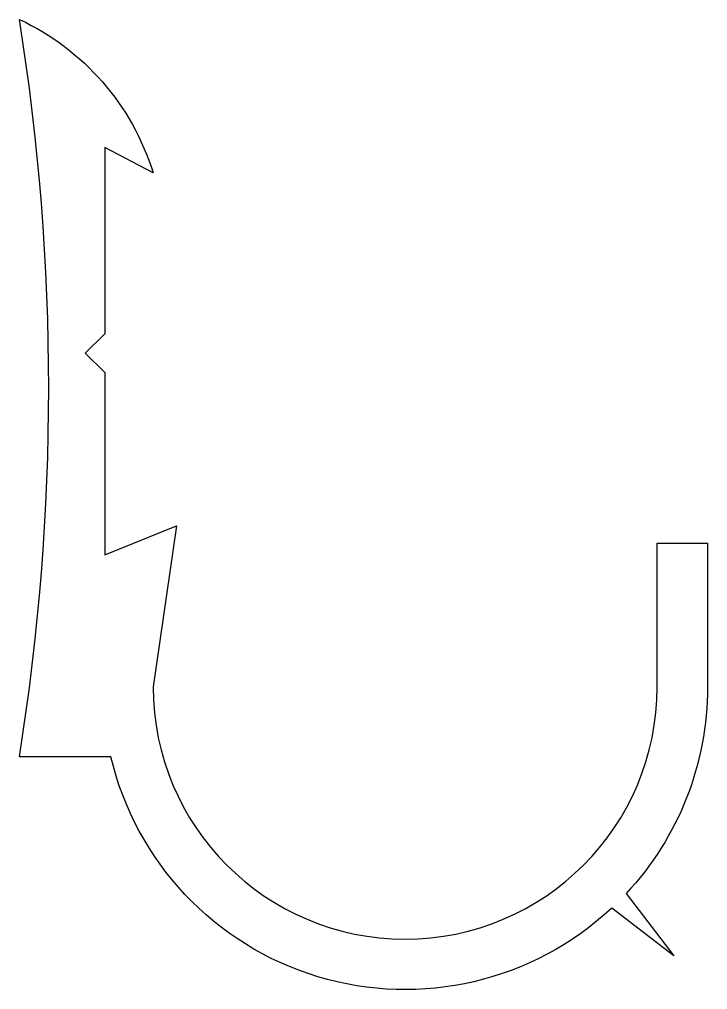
# Model space of a CAD drawing. Extents: x -494.8 to -477.1, y -60.2 to -35.2.
import ezdxf

# ---------------------------------------------------------------- set-up
doc = ezdxf.new("R2010")
doc.units = 0
doc.header["$LTSCALE"] = 1.5
doc.layers.add('ANA', color=230, linetype='CONTINUOUS')

msp = doc.modelspace()

# ---------------------------------------------------------------- linework, layer by layer
at = {"layer": 'ANA'}
msp.add_lwpolyline([(-491.374, -39.161), (-492.624, -38.508), (-492.624, -43.308), (-493.124, -43.808), (-492.624, -44.308), (-492.624, -49.008), (-490.774, -48.261), (-491.374, -52.408, 1), (-478.374, -52.408), (-478.374, -48.708), (-477.074, -48.708), (-477.074, -52.408, -0.190132), (-479.175, -57.734), (-477.944, -59.338), (-479.548, -58.107, -0.575716), (-492.464, -54.208), (-494.824, -54.208, 0.079669), (-494.824, -35.208, -0.210749)], format="xyb", close=True, dxfattribs=at)

doc.saveas('drawing.dxf')
